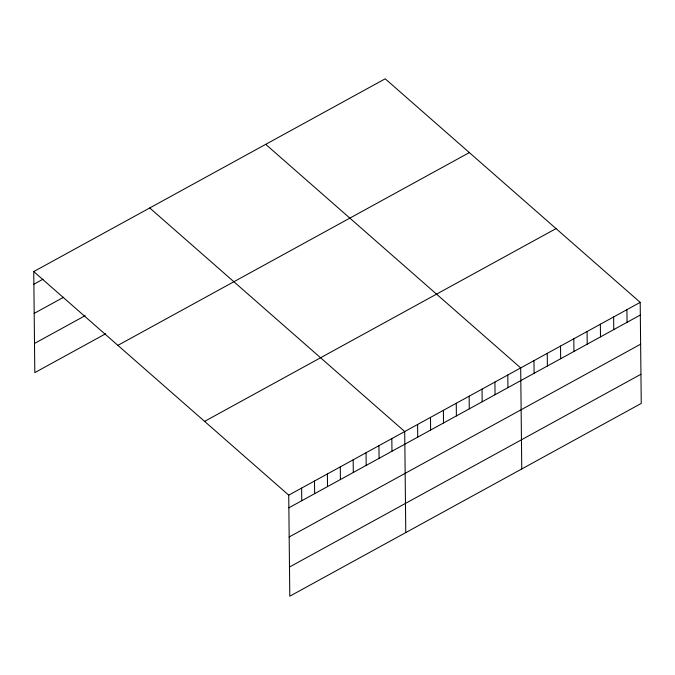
<?xml version="1.0" encoding="UTF-8"?>
<svg xmlns="http://www.w3.org/2000/svg" width="675" height="675" viewBox="0 0 675 675"><rect width="100%" height="100%" fill="white"/><g stroke="black" fill="none" stroke-linecap="round" stroke-linejoin="round"><path stroke-width="1.01" d="M33.75 271.578L385.206 78.806L640.195 302.383L641.25 403.422L289.794 596.194L288.731 495.155L33.75 271.578L34.805 372.617L105.688 333.745M33.885 284.226L43.09 279.172M34.189 313.394L63.644 297.236M34.501 343.448L85.126 315.681M117.897 345.355L469.353 152.584M204.593 421.377L556.048 228.597M288.731 495.155L640.195 302.383M288.866 507.803L640.322 315.031M289.17 536.971L640.626 344.199M289.482 567.025L640.946 374.254M265.714 144.349L520.695 367.926L521.758 468.965M149.732 207.959L404.713 431.536L405.776 532.583M626.915 309.665L627.05 322.312M613.634 316.946L613.769 329.594M600.362 324.228L600.488 336.876M587.081 331.509L587.216 344.157M573.809 338.791L573.936 351.439M560.528 346.073L560.663 358.72M547.248 353.363L547.383 366.01M533.976 360.644L534.102 373.292M507.811 374.996L507.938 387.644M494.918 382.058L495.053 394.706M482.034 389.129L482.169 401.777M469.15 396.2L469.285 408.848M456.258 403.262L456.393 415.91M443.374 410.332L443.509 422.98M430.49 417.403L430.625 430.051M417.606 424.474L417.732 437.122M391.829 438.607L391.964 451.254M378.945 445.677L379.072 458.325M366.052 452.748L366.188 465.396M353.168 459.81L353.303 472.458M340.284 466.881L340.411 479.528M327.392 473.951L327.527 486.599M314.508 481.013L314.643 493.661M301.624 488.084L301.75 500.732"/></g></svg>
